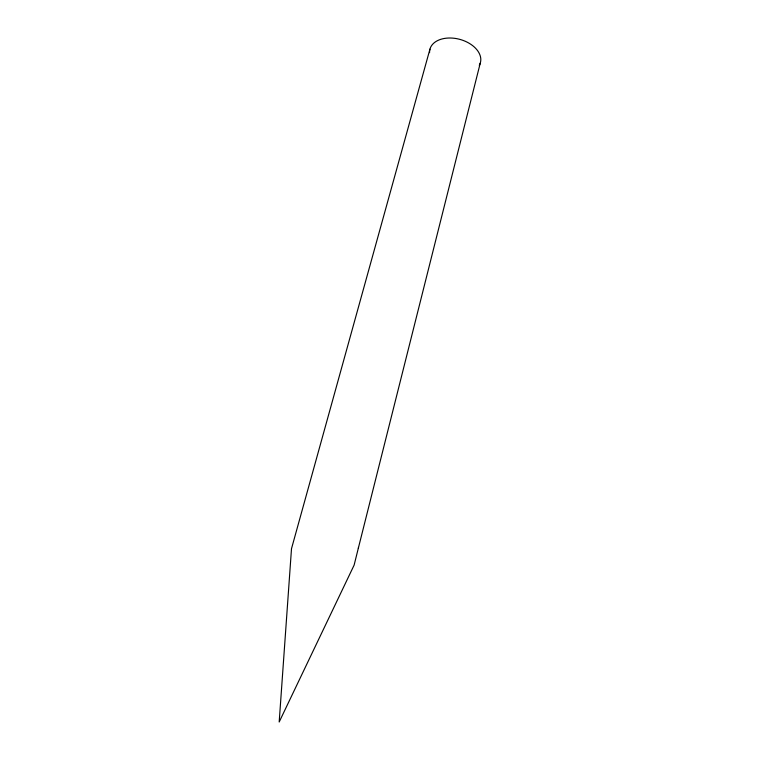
<?xml version="1.0" encoding="UTF-8"?>
<svg xmlns="http://www.w3.org/2000/svg" width="760" height="760" viewBox="0 0 760 760"><rect width="100%" height="100%" fill="white"/><g stroke="black" fill="none" stroke-linecap="round" stroke-linejoin="round"><path stroke-width="1.14" d="M358.53 547.409L354.122 565.117L279.186 722L291.498 548.701L429.941 49.162M358.33 548.207L480.225 63.241M429.571 52.649A26.115 17.138 14.8 0 1 459.258 39.216A26.115 17.138 14.8 0 1 479.265 65.36"/></g></svg>
